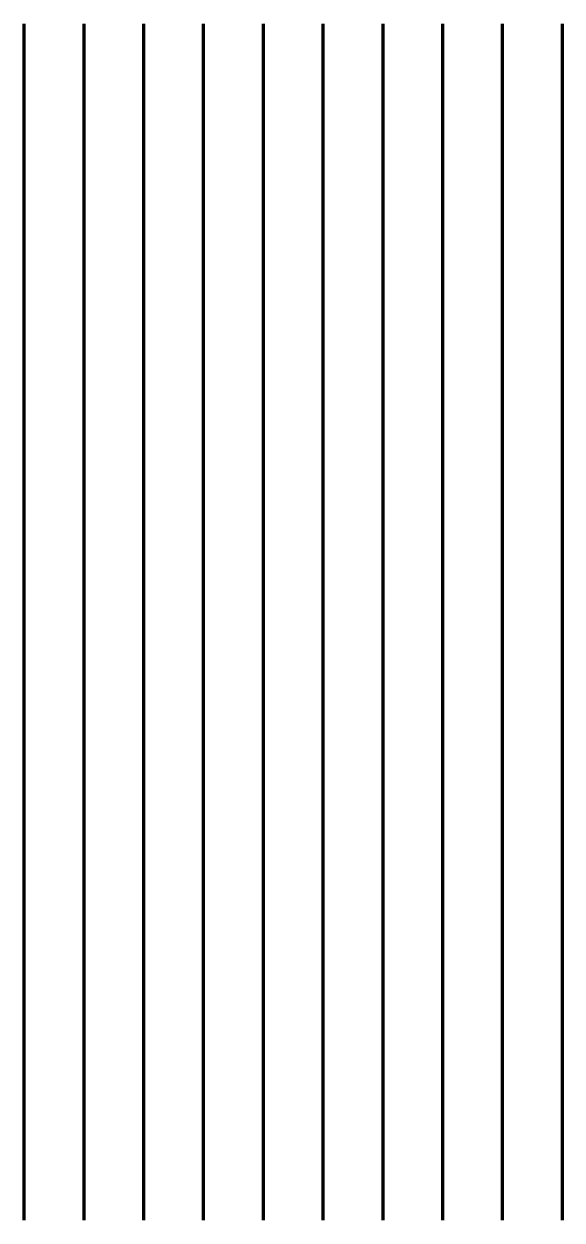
# Model space of a CAD drawing. Extents: x -472 to 428, y 0 to 2000.
import ezdxf

# ---------------------------------------------------------------- set-up
doc = ezdxf.new("R2010")
doc.units = 0
doc.layers.add('mainlayer', color=1, linetype='CONTINUOUS', lineweight=100)

msp = doc.modelspace()

# ---------------------------------------------------------------- linework, layer by layer
at = {"layer": 'mainlayer', "color": 0}
for points in [[(-472.1, 2000), (-472.1, 0)], [(-372.1, 2000), (-372.1, 0)], [(-272.1, 2000), (-272.1, 0)], [(-172.1, 2000), (-172.1, 0)], [(-72.1, 2000), (-72.1, 0)], [(27.9, 2000), (27.9, 0)], [(127.9, 2000), (127.9, 0)], [(227.9, 2000), (227.9, 0)], [(327.9, 2000), (327.9, 0)], [(427.9, 2000), (427.9, 0)]]:
    msp.add_lwpolyline(points, dxfattribs=at)

doc.saveas('drawing.dxf')
